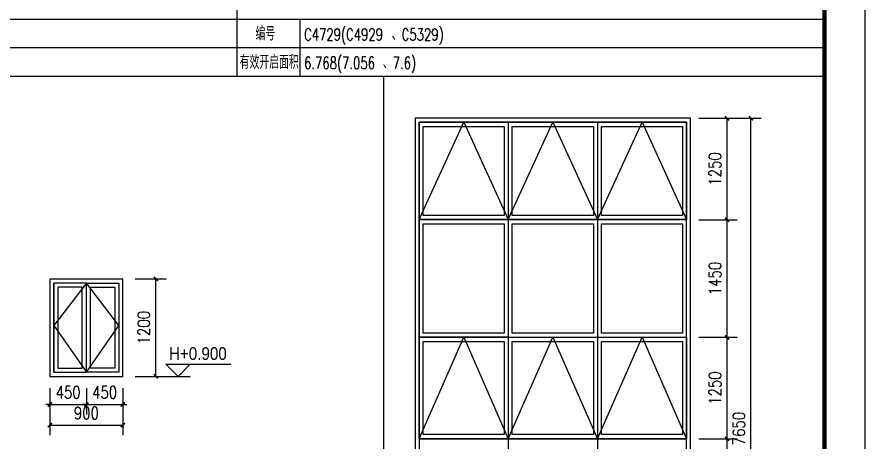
# Model space of a CAD drawing. Extents: x 718358 to 1668613, y -348838 to -159582.
# Drawn here: x 955151 to 965613, y -259153 to -253913 of the extents above; entities that cross this region are included whole.
import ezdxf

# ---------------------------------------------------------------- set-up
doc = ezdxf.new("R2010")
doc.units = 0
doc.header["$LTSCALE"] = 1000
for name, color, linetype in [('建--门窗线', 4, 'Continuous'), ('建-图框', 4, 'Continuous'), ('建-墙体', 2, 'Continuous'), ('建-尺寸', 73, 'Continuous'), ('建-标高', 3, 'Continuous'), ('建-表格', 7, 'Continuous')]:
    doc.layers.add(name, color=color, linetype=linetype)
doc.styles.add('_TCH_DIM', font='gt单线西文.shx', dxfattribs={"width": 0.8, "bigfont": 'gt单线中文.shx'})
doc.styles.add('_TCH_WDTABLE', font='SIMPLEX', dxfattribs={"bigfont": 'GBCBIG'})
doc.styles.add('DIM_FONT', font='SIMPLEX.shx', dxfattribs={"width": 0.8, "bigfont": 'GBCBIG.shx'})
doc.dimstyles.new('DIMN50', dxfattribs={"dimscale": 0.5, "dimtxt": 300, "dimasz": 100, "dimexe": 250, "dimexo": 300, "dimgap": 150, "dimtad": 1, "dimdec": 0, "dimzin": 0, "dimdsep": 46, "dimtxsty": 'DIM_FONT', "dimblk": 'ARCHTICK', "dimcen": 0.09, "dimdle": 1, "dimclrt": 7, "dimazin": 2, "dimtfac": 1, "dimtdec": 0, "dimtix": 1, "dimtmove": 2, "dimatfit": 3, "dimldrblk": 'ARCHTICK', "dimfxl": 1, "dimtolj": 1, "dimtzin": 0, "dimarcsym": 0})

# ---------------------------------------------------------------- blocks, each defined once
blk = doc.blocks.new('_ArchTick')
at = {"color": 0, "linetype": 'ByBlock', "const_width": 0.4}
blk.add_lwpolyline([(-0.5, -0.5), (0.5, 0.5)], dxfattribs=at)
blk = doc.blocks.new('*D2559')
at = {"layer": 'Defpoints', "color": 0, "transparency": 16777216}
for p in [(955557, -258592), (956457, -258592), (956457, -258945)]:
    blk.add_point(p, dxfattribs=at)
at = {"layer": '建-尺寸', "color": 0, "lineweight": -2, "transparency": 16777216}
for p, q in [((955557, -258742), (955557, -259070)), ((956457, -258742), (956457, -259070)), ((955556, -258945), (956457, -258945))]:
    blk.add_line(p, q, dxfattribs=at)
at = {"layer": '建-尺寸', "color": 0, "lineweight": -2, "transparency": 16777216, "xscale": 50, "yscale": 50, "zscale": 50, "rotation": 180}
blk.add_blockref('_ArchTick', (955557, -258945), dxfattribs=at)
at = {"layer": '建-尺寸', "color": 0, "lineweight": -2, "transparency": 16777216, "xscale": 50, "yscale": 50, "zscale": 50}
blk.add_blockref('_ArchTick', (956457, -258945), dxfattribs=at)
at = {"layer": '建-尺寸', "color": 7, "transparency": 16777216, "insert": (956007, -258795), "char_height": 150, "attachment_point": 5, "style": 'DIM_FONT'}
blk.add_mtext('\\A1;900', dxfattribs=at)
blk = doc.blocks.new('*D2560')
at = {"layer": 'Defpoints', "color": 0, "transparency": 16777216}
for p in [(956457, -257143), (956865, -257143), (956457, -258343)]:
    blk.add_point(p, dxfattribs=at)
at = {"layer": '建-尺寸', "color": 0, "lineweight": -2, "transparency": 16777216}
for p, q in [((956607, -257143), (956990, -257143)), ((956865, -258344), (956865, -257143)), ((956607, -258343), (956990, -258343))]:
    blk.add_line(p, q, dxfattribs=at)
at = {"layer": '建-尺寸', "color": 0, "lineweight": -2, "transparency": 16777216, "xscale": 50, "yscale": 50, "zscale": 50}
for p, rotation in [((956865, -257143), 90), ((956865, -258343), 270)]:
    blk.add_blockref('_ArchTick', p, dxfattribs=dict(at, rotation=rotation))
at = {"layer": '建-尺寸', "color": 7, "transparency": 16777216, "insert": (956715, -257743), "char_height": 150, "attachment_point": 5, "rotation": 90, "style": 'DIM_FONT'}
blk.add_mtext('\\A1;1200', dxfattribs=at)
blk = doc.blocks.new('*D2561')
at = {"layer": 'Defpoints', "color": 0, "transparency": 16777216}
for p in [(955557, -258337), (956007, -258337), (956007, -258690)]:
    blk.add_point(p, dxfattribs=at)
at = {"layer": '建-尺寸', "color": 0, "lineweight": -2, "transparency": 16777216}
for p, q in [((955557, -258487), (955557, -258815)), ((956007, -258487), (956007, -258815)), ((955557, -258690), (955507, -258690)), ((955557, -258690), (956007, -258690)), ((956007, -258690), (956057, -258690))]:
    blk.add_line(p, q, dxfattribs=at)
at = {"layer": '建-尺寸', "color": 0, "lineweight": -2, "transparency": 16777216, "xscale": 50, "yscale": 50, "zscale": 50}
blk.add_blockref('_ArchTick', (955557, -258690), dxfattribs=at)
at = {"layer": '建-尺寸', "color": 0, "lineweight": -2, "transparency": 16777216, "xscale": 50, "yscale": 50, "zscale": 50, "rotation": 180}
blk.add_blockref('_ArchTick', (956007, -258690), dxfattribs=at)
at = {"layer": '建-尺寸', "color": 7, "transparency": 16777216, "insert": (955782, -258540), "char_height": 150, "attachment_point": 5, "style": 'DIM_FONT'}
blk.add_mtext('\\A1;450', dxfattribs=at)
blk = doc.blocks.new('*D2562')
at = {"layer": 'Defpoints', "color": 0, "transparency": 16777216}
for p in [(956007, -258337), (956457, -258337), (956457, -258690)]:
    blk.add_point(p, dxfattribs=at)
at = {"layer": '建-尺寸', "color": 0, "lineweight": -2, "transparency": 16777216}
for p, q in [((956007, -258487), (956007, -258815)), ((956457, -258487), (956457, -258815)), ((956007, -258690), (955957, -258690)), ((956007, -258690), (956457, -258690)), ((956457, -258690), (956507, -258690))]:
    blk.add_line(p, q, dxfattribs=at)
at = {"layer": '建-尺寸', "color": 0, "lineweight": -2, "transparency": 16777216, "xscale": 50, "yscale": 50, "zscale": 50}
blk.add_blockref('_ArchTick', (956007, -258690), dxfattribs=at)
at = {"layer": '建-尺寸', "color": 0, "lineweight": -2, "transparency": 16777216, "xscale": 50, "yscale": 50, "zscale": 50, "rotation": 180}
blk.add_blockref('_ArchTick', (956457, -258690), dxfattribs=at)
at = {"layer": '建-尺寸', "color": 7, "transparency": 16777216, "insert": (956232, -258540), "char_height": 150, "attachment_point": 5, "style": 'DIM_FONT'}
blk.add_mtext('\\A1;450', dxfattribs=at)
blk = doc.blocks.new('*D2582')
at = {"layer": 'Defpoints', "color": 0, "transparency": 16777216}
for p in [(963412, -259112), (963911, -259112), (963412, -260662)]:
    blk.add_point(p, dxfattribs=at)
at = {"layer": '建-尺寸', "color": 0, "lineweight": -2, "transparency": 16777216}
for p, q in [((963562, -259112), (964036, -259112)), ((963911, -260662), (963911, -259111)), ((963562, -260662), (964036, -260662))]:
    blk.add_line(p, q, dxfattribs=at)
at = {"layer": '建-尺寸', "color": 0, "lineweight": -2, "transparency": 16777216, "xscale": 50, "yscale": 50, "zscale": 50}
for p, rotation in [((963911, -259112), 90), ((963911, -260662), 270)]:
    blk.add_blockref('_ArchTick', p, dxfattribs=dict(at, rotation=rotation))
at = {"layer": '建-尺寸', "color": 7, "transparency": 16777216, "insert": (963761, -259887), "char_height": 150, "attachment_point": 5, "rotation": 90, "style": 'DIM_FONT'}
blk.add_mtext('\\A1;1550', dxfattribs=at)
blk = doc.blocks.new('*D2583')
at = {"layer": 'Defpoints', "color": 0, "transparency": 16777216}
for p in [(963412, -257862), (963911, -257862), (963412, -259112)]:
    blk.add_point(p, dxfattribs=at)
at = {"layer": '建-尺寸', "color": 0, "lineweight": -2, "transparency": 16777216}
for p, q in [((963562, -257862), (964036, -257862)), ((963911, -259112), (963911, -257861)), ((963562, -259112), (964036, -259112))]:
    blk.add_line(p, q, dxfattribs=at)
at = {"layer": '建-尺寸', "color": 0, "lineweight": -2, "transparency": 16777216, "xscale": 50, "yscale": 50, "zscale": 50}
for p, rotation in [((963911, -257862), 90), ((963911, -259112), 270)]:
    blk.add_blockref('_ArchTick', p, dxfattribs=dict(at, rotation=rotation))
at = {"layer": '建-尺寸', "color": 7, "transparency": 16777216, "insert": (963761, -258487), "char_height": 150, "attachment_point": 5, "rotation": 90, "style": 'DIM_FONT'}
blk.add_mtext('\\A1;1250', dxfattribs=at)
blk = doc.blocks.new('*D2584')
at = {"layer": 'Defpoints', "color": 0, "transparency": 16777216}
for p in [(963412, -256412), (963911, -256412), (963412, -257862)]:
    blk.add_point(p, dxfattribs=at)
at = {"layer": '建-尺寸', "color": 0, "lineweight": -2, "transparency": 16777216}
for p, q in [((963562, -256412), (964036, -256412)), ((963911, -257862), (963911, -256411)), ((963562, -257862), (964036, -257862))]:
    blk.add_line(p, q, dxfattribs=at)
at = {"layer": '建-尺寸', "color": 0, "lineweight": -2, "transparency": 16777216, "xscale": 50, "yscale": 50, "zscale": 50}
for p, rotation in [((963911, -256412), 90), ((963911, -257862), 270)]:
    blk.add_blockref('_ArchTick', p, dxfattribs=dict(at, rotation=rotation))
at = {"layer": '建-尺寸', "color": 7, "transparency": 16777216, "insert": (963761, -257137), "char_height": 150, "attachment_point": 5, "rotation": 90, "style": 'DIM_FONT'}
blk.add_mtext('\\A1;1450', dxfattribs=at)
blk = doc.blocks.new('*D2585')
at = {"layer": 'Defpoints', "color": 0, "transparency": 16777216}
for p in [(963412, -255162), (963911, -255162), (963412, -256412)]:
    blk.add_point(p, dxfattribs=at)
at = {"layer": '建-尺寸', "color": 0, "lineweight": -2, "transparency": 16777216}
for p, q in [((963562, -255162), (964036, -255162)), ((963911, -256412), (963911, -255161)), ((963562, -256412), (964036, -256412))]:
    blk.add_line(p, q, dxfattribs=at)
at = {"layer": '建-尺寸', "color": 0, "lineweight": -2, "transparency": 16777216, "xscale": 50, "yscale": 50, "zscale": 50}
for p, rotation in [((963911, -255162), 90), ((963911, -256412), 270)]:
    blk.add_blockref('_ArchTick', p, dxfattribs=dict(at, rotation=rotation))
at = {"layer": '建-尺寸', "color": 7, "transparency": 16777216, "insert": (963761, -255787), "char_height": 150, "attachment_point": 5, "rotation": 90, "style": 'DIM_FONT'}
blk.add_mtext('\\A1;1250', dxfattribs=at)
blk = doc.blocks.new('*D2586')
at = {"layer": 'Defpoints', "color": 0, "transparency": 16777216}
for p in [(963756, -255162), (964206, -255162), (963756, -262812)]:
    blk.add_point(p, dxfattribs=at)
at = {"layer": '建-尺寸', "color": 0, "lineweight": -2, "transparency": 16777216}
for p, q in [((963906, -255162), (964331, -255162)), ((964206, -262812), (964206, -255161)), ((963906, -262812), (964331, -262812))]:
    blk.add_line(p, q, dxfattribs=at)
at = {"layer": '建-尺寸', "color": 0, "lineweight": -2, "transparency": 16777216, "xscale": 50, "yscale": 50, "zscale": 50}
for p, rotation in [((964206, -255162), 90), ((964206, -262812), 270)]:
    blk.add_blockref('_ArchTick', p, dxfattribs=dict(at, rotation=rotation))
at = {"layer": '建-尺寸', "color": 7, "transparency": 16777216, "insert": (964056, -258987), "char_height": 150, "attachment_point": 5, "rotation": 90, "style": 'DIM_FONT'}
blk.add_mtext('\\A1;7650', dxfattribs=at)

msp = doc.modelspace()

# ---------------------------------------------------------------- linework, layer by layer
at = {"layer": '建--门窗线'}
for p, q in [((960111.7, -255211.5), (963411.7, -255211.5)), ((961211.7, -255211.5), (961211.7, -262761.5)), ((962311.7, -255211.5), (962311.7, -262761.5)), ((960111.7, -256411.5), (963411.7, -256411.5)), ((960111.7, -257861.5), (963411.7, -257861.5)), ((960111.7, -259111.5), (963411.7, -259111.5))]:
    msp.add_line(p, q, dxfattribs=at)
for points in [[(963411.7, -262761.5), (963411.7, -255211.5), (960111.7, -255211.5), (960111.7, -262761.5)], [(960111.7, -255211.5), (963411.7, -255211.5), (963411.7, -256411.5), (960111.7, -256411.5)], [(960161.7, -255261.5), (961161.7, -255261.5), (961161.7, -256361.5), (960161.7, -256361.5)], [(961261.7, -255261.5), (962261.7, -255261.5), (962261.7, -256361.5), (961261.7, -256361.5)], [(962361.7, -255261.5), (963361.7, -255261.5), (963361.7, -256361.5), (962361.7, -256361.5)], [(960111.7, -256411.5), (961211.7, -256411.5), (961211.7, -257861.5), (960111.7, -257861.5)], [(960161.7, -256461.5), (961161.7, -256461.5), (961161.7, -257811.5), (960161.7, -257811.5)], [(961261.7, -256461.5), (962261.7, -256461.5), (962261.7, -257811.5), (961261.7, -257811.5)], [(962361.7, -256461.5), (963361.7, -256461.5), (963361.7, -257811.5), (962361.7, -257811.5)], [(956006.7, -257193.2), (955606.7, -257193.2), (955606.7, -258293.2), (956006.7, -258293.2)], [(955956.7, -257243.2), (955656.7, -257243.2), (955656.7, -258243.2), (955956.7, -258243.2)], [(956006.7, -257193.2), (956406.7, -257193.2), (956406.7, -258293.2), (956006.7, -258293.2)], [(956056.7, -257243.2), (956356.7, -257243.2), (956356.7, -258243.2), (956056.7, -258243.2)], [(960111.7, -257861.5), (963411.7, -257861.5), (963411.7, -259111.5), (960111.7, -259111.5)], [(960161.7, -257911.5), (961161.7, -257911.5), (961161.7, -259061.5), (960161.7, -259061.5)], [(961261.7, -257911.5), (962261.7, -257911.5), (962261.7, -259061.5), (961261.7, -259061.5)], [(962361.7, -257911.5), (963361.7, -257911.5), (963361.7, -259061.5), (962361.7, -259061.5)]]:
    msp.add_lwpolyline(points, close=True, dxfattribs=at)
for points in [[(960111.7, -256411.5), (960661.7, -255211.5), (961211.7, -256411.5)], [(961211.7, -256411.5), (961761.7, -255211.5), (962311.7, -256411.5)], [(962311.7, -256411.5), (962861.7, -255211.5), (963411.7, -256411.5)], [(955606.7, -258293.2), (955606.7, -257193.2)], [(956006.7, -257193.2), (955606.7, -257718.2), (956006.7, -258293.2), (956406.7, -257718.2), (956006.7, -257193.2)], [(955956.7, -258243.2), (955956.7, -257243.2)], [(956056.7, -258243.2), (956056.7, -257243.2)], [(960111.7, -259111.5), (960661.7, -257861.5), (961211.7, -259111.5)], [(961211.7, -259111.5), (961761.7, -257861.5), (962311.7, -259111.5)], [(962311.7, -259111.5), (962861.7, -257861.5), (963411.7, -259111.5)]]:
    msp.add_lwpolyline(points, dxfattribs=at)
at = {"layer": '建-图框'}
msp.add_lwpolyline([(923562.8, -267041.4), (965612.8, -267041.4), (965612.8, -237341.4), (923562.8, -237341.4)], close=True, dxfattribs=at)
at = {"layer": '建-图框', "const_width": 50}
msp.add_lwpolyline([(924812.8, -266541.4), (965112.8, -266541.4), (965112.8, -237841.4), (924812.8, -237841.4)], close=True, dxfattribs=at)
at = {"layer": '建-墙体'}
msp.add_lwpolyline([(963461.7, -262811.5), (963461.7, -255161.5), (960061.7, -255161.5), (960061.7, -262811.5)], close=True, dxfattribs=at)
at = {"layer": '建-墙体', "linetype": 'Continuous', "elevation": 20}
msp.add_lwpolyline([(956456.7, -257143.2), (955556.7, -257143.2), (955556.7, -258343.2), (956456.7, -258343.2)], close=True, dxfattribs=at)
at = {"layer": '建-标高'}
for p, q in [((957139.1, -258343.2), (956989.1, -258193.2)), ((956989.1, -258193.2), (957787.6, -258193.2)), ((957139.1, -258343.2), (957289.1, -258193.2)), ((956789.1, -258343.2), (957289.1, -258343.2))]:
    msp.add_line(p, q, dxfattribs=at)
at = {"layer": '建-表格'}
for p, q in [((957862.8, -248841), (957862.8, -254641.4)), ((924812.8, -253941.4), (965112.8, -253941.4)), ((958640.9, -253941.4), (958640.9, -254641.4)), ((924812.8, -254291.4), (965112.8, -254291.4)), ((924812.8, -254641.4), (965112.8, -254641.4)), ((959674.8, -264541.4), (959674.8, -254641.4))]:
    msp.add_line(p, q, dxfattribs=at)

# ---------------------------------------------------------------- texts
at = {"layer": '建-标高', "style": '_TCH_DIM', "width": 0.888889}
msp.add_text('H+0.900', height=157.5, dxfattribs=at).set_placement((957025.9, -258140.7))
at = {"layer": '建-表格', "style": '_TCH_WDTABLE'}
for s, height, p in [('编号', 168.79, (958093.7, -254203.9)), ('、', 168.8, (959773.8, -254203.9)), ('有效开启面积', 168.79, (957898, -254553.9)), ('、', 168.8, (959663.8, -254553.9))]:
    msp.add_text(s, height=height, dxfattribs=at).set_placement(p)
at = {"layer": '建-表格', "style": '_TCH_WDTABLE', "width": 0.705882}
for s, p in [('C4729(C4929', (958693.8, -254203.9)), ('C5329)', (959896.7, -254203.9)), ('6.768(7.056', (958693.8, -254553.9)), ('7.6)', (959786.7, -254553.9))]:
    msp.add_text(s, height=148.75, dxfattribs=at).set_placement(p)

# ---------------------------------------------------------------- dimensions: what is measured, and where the dimension line sits
at = {"layer": '建-尺寸'}
for p1, p2, distance, picture, middle in [((963411.7, -256411.5), (963411.7, -255161.5), -499.6, '*D2585', (963761.3, -255786.5)), ((963756.4, -262811.5), (963756.4, -255161.5), -449.6, '*D2586', (964056.1, -258986.5)), ((963411.7, -257861.5), (963411.7, -256411.5), -499.6, '*D2584', (963761.3, -257136.5)), ((956456.7, -258343.2), (956456.7, -257143.2), -408.7, '*D2560', (956715.5, -257743.2)), ((963411.7, -259111.5), (963411.7, -257861.5), -499.6, '*D2583', (963761.3, -258486.5)), ((955556.7, -258336.5), (956006.7, -258336.5), -353.1, '*D2561', (955781.7, -258539.7)), ((956006.7, -258336.5), (956456.7, -258336.5), -353.1, '*D2562', (956231.7, -258539.7)), ((955556.7, -258591.9), (956456.7, -258591.9), -353.1, '*D2559', (956006.7, -258795.1)), ((963411.7, -260661.5), (963411.7, -259111.5), -499.6, '*D2582', (963761.3, -259886.5))]:
    dim = msp.add_aligned_dim(p1=p1, p2=p2, distance=distance, dimstyle='DIMN50', dxfattribs=at)
    dim.commit()
    dim.dimension.update_dxf_attribs({"geometry": picture, "text_midpoint": middle})

doc.saveas('drawing.dxf')
